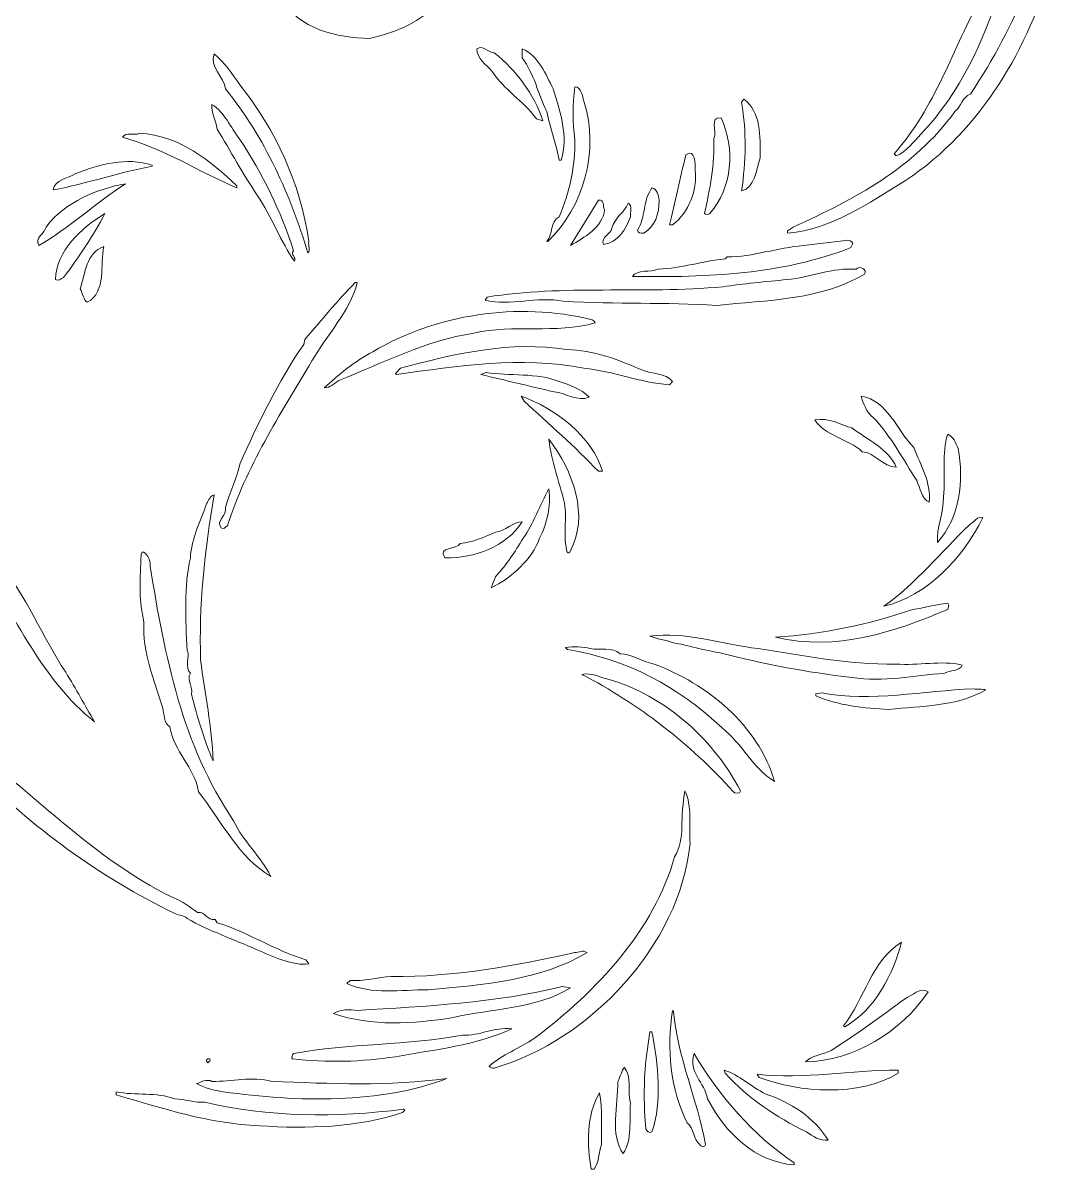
# Model space of a CAD drawing. Header units: centimetres. Extents: x -4.2 to 9.2, y -13.7 to 13.3.
# Drawn here: x 0.63 to 9.07, y -12.98 to -3.68 of the extents above; entities that cross this region are included whole.
import ezdxf

# ---------------------------------------------------------------- set-up
doc = ezdxf.new("R2010")
doc.units = ezdxf.units.CM
doc.header["$MEASUREMENT"] = 0
doc.layers.add('layer 1', color=7, linetype='Continuous')

msp = doc.modelspace()

# ---------------------------------------------------------------- linework, layer by layer
at = {"layer": 'layer 1', "color": 22, "lineweight": 9}
for points, knots in [([(2.32865, 1.30128), (2.18646, 0.92489), (2.18646, 0.49834), (2.27008, 0.10521), (2.27008, 0.10521), (2.32865, -0.10389), (2.41229, -0.29627), (2.54611, -0.47194), (2.54611, -0.47194), (2.82214, -0.80651), (3.29053, -0.98215), (3.70875, -0.83159), (3.70875, -0.83159), (3.75895, -0.78977), (3.81749, -0.77305), (3.8426, -0.71449), (3.8426, -0.71449), (3.80077, -0.63921), (3.75895, -0.5723), (3.75895, -0.48028), (3.75895, -0.48028), (3.75895, -0.37155), (3.80912, -0.27119), (3.90114, -0.20428), (3.90114, -0.20428), (4.00987, -0.11226), (4.1186, -0.22936), (4.21899, -0.27119), (4.21899, -0.27119), (4.21899, -0.27119), (4.495, -0.32138), (4.495, -0.32138), (4.495, -0.32138), (4.59539, -0.44683), (4.62884, -0.60576), (4.62884, -0.75631), (4.62884, -0.75631), (4.58702, -1.01561), (4.36955, -1.23307), (4.12697, -1.32509), (4.12697, -1.32509), (3.92622, -1.32509), (3.75058, -1.28327), (3.57493, -1.22473), (3.57493, -1.22473), (3.45783, -1.20799), (3.34073, -1.13271), (3.22362, -1.13271), (3.22362, -1.13271), (3.49966, -1.33346), (3.86768, -1.37529), (4.17717, -1.54256), (4.17717, -1.54256), (4.35281, -1.65966), (4.54519, -1.78513), (4.6623, -1.96078), (4.6623, -1.96078), (4.73757, -2.01934), (4.7794, -2.12808), (4.82957, -2.2117), (4.82957, -2.2117), (4.83794, -2.28698), (4.92996, -2.35391), (4.9383, -2.43754), (4.9383, -2.43754), (4.97178, -2.57975), (5.04706, -2.69685), (5.08886, -2.83067), (5.08886, -2.83067), (4.9383, -2.89758), (4.7794, -2.78885), (4.62884, -2.76376), (4.62884, -2.76376), (4.51174, -2.72194), (4.4448, -2.62155), (4.35281, -2.55464), (4.35281, -2.55464), (4.29427, -2.6132), (4.34444, -2.69685), (4.31936, -2.77213), (4.31936, -2.77213), (4.32772, -3.14853), (4.10189, -3.51655), (3.76729, -3.6922), (3.76729, -3.6922), (3.66693, -3.74239), (3.5582, -3.77584), (3.44946, -3.80093), (3.44946, -3.80093), (3.1818, -3.79256), (2.87231, -3.73402), (2.73013, -3.46636), (2.73013, -3.46636), (2.62976, -3.3158), (2.67159, -3.09833), (2.75521, -2.94777), (2.75521, -2.94777), (2.82214, -2.83067), (2.96433, -2.74702), (3.09815, -2.75539), (3.09815, -2.75539), (3.29053, -2.73031), (3.35744, -3.00631), (3.54983, -2.89758), (3.54983, -2.89758), (3.6251, -2.8223), (3.70038, -2.76376), (3.75058, -2.66337), (3.75058, -2.66337), (3.8426, -2.27863), (3.61676, -1.96078), (3.34073, -1.72657), (3.34073, -1.72657), (2.92251, -1.37529), (2.37047, -1.16616), (2.08607, -0.66432), (2.08607, -0.66432), (1.97734, -0.47194), (1.877, -0.27119), (1.83517, -0.05372), (1.83517, -0.05372), (1.81843, -0.02861), (1.78498, -0.01189), (1.75152, -0.02861), (1.75152, -0.02861), (1.69298, -0.15408), (1.55914, -0.22099), (1.45041, -0.31301), (1.45041, -0.31301), (1.35839, -0.19591), (1.36676, -0.02026), (1.36676, 0.13866), (1.36676, 0.13866), (1.3835, 0.52343), (1.45041, 0.90817), (1.74315, 1.18418), (1.74315, 1.18418), (1.90208, 1.19255), (2.08607, 1.15072), (2.23663, 1.24274), (2.23663, 1.24274), (2.26171, 1.2762), (2.29519, 1.29291), (2.32865, 1.30128)], [0, 0, 0, 0, 0.0277778, 0.0277778, 0.0277778, 0.0277778, 0.0555556, 0.0555556, 0.0555556, 0.0555556, 0.0833333, 0.0833333, 0.0833333, 0.0833333, 0.1111111, 0.1111111, 0.1111111, 0.1111111, 0.1388889, 0.1388889, 0.1388889, 0.1388889, 0.1666667, 0.1666667, 0.1666667, 0.1666667, 0.1944444, 0.1944444, 0.1944444, 0.1944444, 0.2222222, 0.2222222, 0.2222222, 0.2222222, 0.25, 0.25, 0.25, 0.25, 0.2777778, 0.2777778, 0.2777778, 0.2777778, 0.3055556, 0.3055556, 0.3055556, 0.3055556, 0.3333333, 0.3333333, 0.3333333, 0.3333333, 0.3611111, 0.3611111, 0.3611111, 0.3611111, 0.3888889, 0.3888889, 0.3888889, 0.3888889, 0.4166667, 0.4166667, 0.4166667, 0.4166667, 0.4444444, 0.4444444, 0.4444444, 0.4444444, 0.4722222, 0.4722222, 0.4722222, 0.4722222, 0.5, 0.5, 0.5, 0.5, 0.5277778, 0.5277778, 0.5277778, 0.5277778, 0.5555556, 0.5555556, 0.5555556, 0.5555556, 0.5833333, 0.5833333, 0.5833333, 0.5833333, 0.6111111, 0.6111111, 0.6111111, 0.6111111, 0.6388889, 0.6388889, 0.6388889, 0.6388889, 0.6666667, 0.6666667, 0.6666667, 0.6666667, 0.6944444, 0.6944444, 0.6944444, 0.6944444, 0.7222222, 0.7222222, 0.7222222, 0.7222222, 0.75, 0.75, 0.75, 0.75, 0.7777778, 0.7777778, 0.7777778, 0.7777778, 0.8055556, 0.8055556, 0.8055556, 0.8055556, 0.8333333, 0.8333333, 0.8333333, 0.8333333, 0.8611111, 0.8611111, 0.8611111, 0.8611111, 0.8888889, 0.8888889, 0.8888889, 0.8888889, 0.9166667, 0.9166667, 0.9166667, 0.9166667, 0.9444444, 0.9444444, 0.9444444, 0.9444444, 0.9722222, 0.9722222, 0.9722222, 0.9722222, 1, 1, 1, 1]), ([(8.99502, -3.1987), (8.79427, -3.87621), (8.42625, -4.537), (7.7989, -4.9552), (7.7989, -4.9552), (7.49779, -5.13924), (7.19667, -5.34833), (6.84539, -5.38179), (6.84539, -5.38179), (6.82865, -5.3567), (6.87047, -5.34833), (6.88721, -5.33159), (6.88721, -5.33159), (7.38906, -5.10578), (7.86584, -4.85483), (8.20041, -4.39479), (8.20041, -4.39479), (8.25058, -4.35299), (8.25895, -4.27771), (8.32586, -4.2526), (8.32586, -4.2526), (8.51824, -3.96823), (8.66043, -3.68383), (8.79427, -3.38271), (8.79427, -3.38271), (8.85281, -3.25726), (8.91974, -3.12342), (9.02011, -3.02305), (9.02011, -3.02305), (9.0703, -3.06488), (9.01174, -3.14016), (8.99502, -3.1987)], [0, 0, 0, 0, 0.125, 0.125, 0.125, 0.125, 0.25, 0.25, 0.25, 0.25, 0.375, 0.375, 0.375, 0.375, 0.5, 0.5, 0.5, 0.5, 0.625, 0.625, 0.625, 0.625, 0.75, 0.75, 0.75, 0.75, 0.875, 0.875, 0.875, 0.875, 1, 1, 1, 1]), ([(8.56843, -3.40782), (8.42625, -3.82604), (8.25058, -4.23589), (7.92438, -4.5788), (7.92438, -4.5788), (7.86584, -4.63737), (7.80727, -4.72102), (7.72363, -4.75447), (7.72363, -4.75447), (7.72363, -4.75447), (7.70691, -4.73773), (7.70691, -4.73773), (7.70691, -4.73773), (8.04148, -4.36134), (8.18367, -3.88458), (8.41788, -3.45799), (8.41788, -3.45799), (8.46807, -3.42453), (8.49316, -3.32417), (8.56843, -3.32417), (8.56843, -3.32417), (8.56843, -3.32417), (8.56843, -3.40782), (8.56843, -3.40782)], [0, 0, 0, 0, 0.1666667, 0.1666667, 0.1666667, 0.1666667, 0.3333333, 0.3333333, 0.3333333, 0.3333333, 0.5, 0.5, 0.5, 0.5, 0.6666667, 0.6666667, 0.6666667, 0.6666667, 0.8333333, 0.8333333, 0.8333333, 0.8333333, 1, 1, 1, 1]), ([(4.85468, -4.47007), (4.85468, -4.47007), (4.80448, -4.45335), (4.80448, -4.45335), (4.80448, -4.45335), (4.69575, -4.3028), (4.53682, -4.21915), (4.4448, -4.06859), (4.4448, -4.06859), (4.39463, -4.01005), (4.31936, -3.96823), (4.31936, -3.88458), (4.31936, -3.88458), (4.36955, -3.85112), (4.41135, -3.91803), (4.46154, -3.91803), (4.46154, -3.91803), (4.63719, -4.06022), (4.78774, -4.2526), (4.85468, -4.47007)], [0, 0, 0, 0, 0.2, 0.2, 0.2, 0.2, 0.4, 0.4, 0.4, 0.4, 0.6, 0.6, 0.6, 0.6, 0.8, 0.8, 0.8, 0.8, 1, 1, 1, 1]), ([(4.9383, -4.21078), (4.99687, -4.39479), (5.06378, -4.59554), (5.00524, -4.78793), (5.00524, -4.78793), (5.00524, -4.78793), (4.9885, -4.78793), (4.9885, -4.78793), (4.9885, -4.78793), (4.96341, -4.65411), (4.91322, -4.52863), (4.88813, -4.39479), (4.88813, -4.39479), (4.81285, -4.24423), (4.78774, -4.09368), (4.68738, -3.95986), (4.68738, -3.95986), (4.68738, -3.95986), (4.68738, -3.88458), (4.68738, -3.88458), (4.68738, -3.88458), (4.8212, -3.94312), (4.87976, -4.09368), (4.9383, -4.21078)], [0, 0, 0, 0, 0.1666667, 0.1666667, 0.1666667, 0.1666667, 0.3333333, 0.3333333, 0.3333333, 0.3333333, 0.5, 0.5, 0.5, 0.5, 0.6666667, 0.6666667, 0.6666667, 0.6666667, 0.8333333, 0.8333333, 0.8333333, 0.8333333, 1, 1, 1, 1]), ([(2.39556, -4.17732), (2.6883, -4.54535), (2.88905, -4.98031), (2.95596, -5.4487), (2.95596, -5.4487), (2.94759, -5.48218), (2.9727, -5.52398), (2.94759, -5.54072), (2.94759, -5.54072), (2.80541, -5.0723), (2.60465, -4.61228), (2.27845, -4.21078), (2.27845, -4.21078), (2.27008, -4.11041), (2.14463, -4.03514), (2.18646, -3.9264), (2.18646, -3.9264), (2.27008, -3.99331), (2.33702, -4.09368), (2.39556, -4.17732)], [0, 0, 0, 0, 0.2, 0.2, 0.2, 0.2, 0.4, 0.4, 0.4, 0.4, 0.6, 0.6, 0.6, 0.6, 0.8, 0.8, 0.8, 0.8, 1, 1, 1, 1]), ([(5.18925, -4.31117), (5.3147, -4.71265), (5.18925, -5.16432), (4.89648, -5.4487), (4.89648, -5.4487), (4.89648, -5.4487), (4.88813, -5.4487), (4.88813, -5.4487), (4.88813, -5.4487), (4.9383, -5.39016), (4.91322, -5.28979), (4.9885, -5.24797), (4.9885, -5.24797), (5.07215, -5.05559), (5.12234, -4.82975), (5.11397, -4.62063), (5.11397, -4.62063), (5.09723, -4.48681), (5.09723, -4.33625), (5.11397, -4.19406), (5.11397, -4.19406), (5.17251, -4.19406), (5.17251, -4.26934), (5.18925, -4.31117)], [0, 0, 0, 0, 0.1666667, 0.1666667, 0.1666667, 0.1666667, 0.3333333, 0.3333333, 0.3333333, 0.3333333, 0.5, 0.5, 0.5, 0.5, 0.6666667, 0.6666667, 0.6666667, 0.6666667, 0.8333333, 0.8333333, 0.8333333, 0.8333333, 1, 1, 1, 1]), ([(2.39556, -4.62063), (2.57957, -4.90503), (2.73013, -5.19778), (2.83049, -5.52398), (2.83049, -5.52398), (2.80541, -5.55743), (2.8556, -5.57417), (2.83886, -5.60762), (2.83886, -5.60762), (2.73013, -5.45707), (2.65485, -5.24797), (2.53774, -5.0723), (2.53774, -5.0723), (2.42064, -4.90503), (2.32028, -4.71265), (2.21154, -4.537), (2.21154, -4.537), (2.20317, -4.47007), (2.16135, -4.40316), (2.16972, -4.33625), (2.16972, -4.33625), (2.27008, -4.40316), (2.32028, -4.52026), (2.39556, -4.62063)], [0, 0, 0, 0, 0.1666667, 0.1666667, 0.1666667, 0.1666667, 0.3333333, 0.3333333, 0.3333333, 0.3333333, 0.5, 0.5, 0.5, 0.5, 0.6666667, 0.6666667, 0.6666667, 0.6666667, 0.8333333, 0.8333333, 0.8333333, 0.8333333, 1, 1, 1, 1]), ([(6.61955, -4.77119), (6.58609, -4.8632), (6.57773, -5.01376), (6.46899, -5.03885), (6.46899, -5.03885), (6.50245, -4.79629), (6.51082, -4.57046), (6.46899, -4.31951), (6.46899, -4.31951), (6.46899, -4.31951), (6.48571, -4.29443), (6.48571, -4.29443), (6.48571, -4.29443), (6.62792, -4.39479), (6.61955, -4.59554), (6.61955, -4.77119)], [0, 0, 0, 0, 0.25, 0.25, 0.25, 0.25, 0.5, 0.5, 0.5, 0.5, 0.75, 0.75, 0.75, 0.75, 1, 1, 1, 1]), ([(6.30169, -4.44499), (6.4188, -4.69591), (6.39371, -5.01376), (6.2097, -5.22286), (6.2097, -5.22286), (6.20133, -5.23123), (6.17625, -5.23123), (6.16788, -5.22286), (6.16788, -5.22286), (6.2097, -5.0305), (6.25152, -4.82138), (6.24315, -4.61228), (6.24315, -4.61228), (6.27661, -4.55372), (6.20133, -4.43662), (6.30169, -4.44499)], [0, 0, 0, 0, 0.25, 0.25, 0.25, 0.25, 0.5, 0.5, 0.5, 0.5, 0.75, 0.75, 0.75, 0.75, 1, 1, 1, 1]), ([(2.37047, -4.99702), (2.37047, -4.99702), (2.37047, -5.01376), (2.37047, -5.01376), (2.37047, -5.01376), (2.06935, -4.88829), (1.76826, -4.68756), (1.44204, -4.60391), (1.44204, -4.60391), (1.47549, -4.55372), (1.53406, -4.59554), (1.58423, -4.57046), (1.58423, -4.57046), (1.90208, -4.58717), (2.16135, -4.79629), (2.37047, -4.99702)], [0, 0, 0, 0, 0.25, 0.25, 0.25, 0.25, 0.5, 0.5, 0.5, 0.5, 0.75, 0.75, 0.75, 0.75, 1, 1, 1, 1]), ([(6.0926, -4.87157), (6.10931, -5.0305), (6.0424, -5.21451), (5.90858, -5.31488), (5.90858, -5.31488), (5.90858, -5.31488), (5.88348, -5.31488), (5.88348, -5.31488), (5.88348, -5.31488), (5.9253, -5.13924), (5.96712, -4.93848), (6.01732, -4.7461), (6.01732, -4.7461), (6.0926, -4.68756), (6.0926, -4.82975), (6.0926, -4.87157)], [0, 0, 0, 0, 0.25, 0.25, 0.25, 0.25, 0.5, 0.5, 0.5, 0.5, 0.75, 0.75, 0.75, 0.75, 1, 1, 1, 1]), ([(1.68461, -4.83812), (1.41695, -4.88829), (1.14929, -4.98031), (0.88163, -5.0305), (0.88163, -5.0305), (0.89, -4.94685), (0.99873, -4.93848), (1.06564, -4.89666), (1.06564, -4.89666), (1.25802, -4.82138), (1.47549, -4.76284), (1.68461, -4.82975), (1.68461, -4.82975), (1.68461, -4.82975), (1.68461, -4.83812), (1.68461, -4.83812)], [0, 0, 0, 0, 0.25, 0.25, 0.25, 0.25, 0.5, 0.5, 0.5, 0.5, 0.75, 0.75, 0.75, 0.75, 1, 1, 1, 1]), ([(1.46715, -4.98031), (1.22457, -5.13924), (1.0071, -5.33996), (0.76453, -5.48218), (0.76453, -5.48218), (0.7227, -5.42361), (0.81472, -5.38179), (0.82309, -5.33159), (0.82309, -5.33159), (0.98199, -5.1225), (1.24131, -5.02213), (1.46715, -4.98031)], [0, 0, 0, 0, 0.3333333, 0.3333333, 0.3333333, 0.3333333, 0.6666667, 0.6666667, 0.6666667, 0.6666667, 1, 1, 1, 1]), ([(5.79985, -5.11413), (5.79985, -5.22286), (5.76637, -5.33159), (5.67438, -5.38179), (5.67438, -5.38179), (5.64927, -5.38179), (5.62418, -5.38179), (5.62418, -5.3567), (5.62418, -5.3567), (5.69109, -5.25634), (5.66601, -5.11413), (5.74129, -5.01376), (5.74129, -5.01376), (5.78311, -5.02213), (5.79148, -5.0723), (5.79985, -5.11413)], [0, 0, 0, 0, 0.25, 0.25, 0.25, 0.25, 0.5, 0.5, 0.5, 0.5, 0.75, 0.75, 0.75, 0.75, 1, 1, 1, 1]), ([(5.35652, -5.18941), (5.33981, -5.33996), (5.18925, -5.41524), (5.08051, -5.48218), (5.08051, -5.48218), (5.08051, -5.48218), (5.30635, -5.11413), (5.30635, -5.11413), (5.30635, -5.11413), (5.35652, -5.10578), (5.33981, -5.16432), (5.35652, -5.18941)], [0, 0, 0, 0, 0.3333333, 0.3333333, 0.3333333, 0.3333333, 0.6666667, 0.6666667, 0.6666667, 0.6666667, 1, 1, 1, 1]), ([(5.56564, -5.24797), (5.53219, -5.34833), (5.46526, -5.45707), (5.34818, -5.47381), (5.34818, -5.47381), (5.32307, -5.4069), (5.40672, -5.39853), (5.41509, -5.33996), (5.41509, -5.33996), (5.44017, -5.25634), (5.51545, -5.21451), (5.5489, -5.13924), (5.5489, -5.13924), (5.58236, -5.15595), (5.56564, -5.21451), (5.56564, -5.24797)], [0, 0, 0, 0, 0.25, 0.25, 0.25, 0.25, 0.5, 0.5, 0.5, 0.5, 0.75, 0.75, 0.75, 0.75, 1, 1, 1, 1]), ([(1.29985, -5.22286), (1.20783, -5.39853), (1.09075, -5.57417), (0.96528, -5.74147), (0.96528, -5.74147), (0.94019, -5.74981), (0.92345, -5.77492), (0.89837, -5.75818), (0.89837, -5.75818), (0.90671, -5.52398), (1.10747, -5.33996), (1.29985, -5.22286)], [0, 0, 0, 0, 0.3333333, 0.3333333, 0.3333333, 0.3333333, 0.6666667, 0.6666667, 0.6666667, 0.6666667, 1, 1, 1, 1]), ([(7.37234, -5.46544), (7.37234, -5.46544), (7.3556, -5.49889), (7.3556, -5.49889), (7.3556, -5.49889), (6.80356, -5.71636), (6.19296, -5.74147), (5.58236, -5.7331), (5.58236, -5.7331), (5.62418, -5.67453), (5.72457, -5.69964), (5.79148, -5.67453), (5.79148, -5.67453), (5.98386, -5.66619), (6.15114, -5.60762), (6.33515, -5.59091), (6.33515, -5.59091), (6.33515, -5.59091), (6.35189, -5.57417), (6.35189, -5.57417), (6.35189, -5.57417), (6.56099, -5.57417), (6.76174, -5.49889), (6.97084, -5.48218), (6.97084, -5.48218), (6.97084, -5.48218), (7.31378, -5.44035), (7.31378, -5.44035), (7.31378, -5.44035), (7.33888, -5.43198), (7.36397, -5.4487), (7.37234, -5.46544)], [0, 0, 0, 0, 0.125, 0.125, 0.125, 0.125, 0.25, 0.25, 0.25, 0.25, 0.375, 0.375, 0.375, 0.375, 0.5, 0.5, 0.5, 0.5, 0.625, 0.625, 0.625, 0.625, 0.75, 0.75, 0.75, 0.75, 0.875, 0.875, 0.875, 0.875, 1, 1, 1, 1]), ([(1.29148, -5.49052), (1.25802, -5.63273), (1.31659, -5.85857), (1.15766, -5.9422), (1.15766, -5.9422), (1.12421, -5.92548), (1.12421, -5.86692), (1.0991, -5.83346), (1.0991, -5.83346), (1.14092, -5.70799), (1.14929, -5.54072), (1.29148, -5.49052)], [0, 0, 0, 0, 0.3333333, 0.3333333, 0.3333333, 0.3333333, 0.6666667, 0.6666667, 0.6666667, 0.6666667, 1, 1, 1, 1]), ([(7.46433, -5.71636), (7.10468, -5.92548), (6.67809, -5.92548), (6.26824, -5.9673), (6.26824, -5.9673), (5.84165, -5.9422), (5.46526, -5.95893), (5.02195, -5.93383), (5.02195, -5.93383), (4.80448, -5.89203), (4.59539, -5.97565), (4.38626, -5.92548), (4.38626, -5.92548), (4.38626, -5.92548), (4.403, -5.90037), (4.403, -5.90037), (4.403, -5.90037), (5.02195, -5.80001), (5.65764, -5.87529), (6.31843, -5.81675), (6.31843, -5.81675), (6.47734, -5.79164), (6.66972, -5.77492), (6.83702, -5.75818), (6.83702, -5.75818), (7.02103, -5.74147), (7.21341, -5.65782), (7.39742, -5.67453), (7.39742, -5.67453), (7.42251, -5.64108), (7.49779, -5.67453), (7.46433, -5.71636)], [0, 0, 0, 0, 0.125, 0.125, 0.125, 0.125, 0.25, 0.25, 0.25, 0.25, 0.375, 0.375, 0.375, 0.375, 0.5, 0.5, 0.5, 0.5, 0.625, 0.625, 0.625, 0.625, 0.75, 0.75, 0.75, 0.75, 0.875, 0.875, 0.875, 0.875, 1, 1, 1, 1]), ([(3.3491, -5.78329), (3.29053, -6.01747), (3.09815, -6.20986), (2.98105, -6.41898), (2.98105, -6.41898), (2.72176, -6.85391), (2.44575, -7.2805), (2.29519, -7.75726), (2.29519, -7.75726), (2.27845, -7.76563), (2.26171, -7.79072), (2.245, -7.774), (2.245, -7.774), (2.1948, -7.71544), (2.29519, -7.67361), (2.27845, -7.6067), (2.27845, -7.6067), (2.31191, -7.4896), (2.37047, -7.38087), (2.39556, -7.25539), (2.39556, -7.25539), (2.54611, -6.92082), (2.70504, -6.58625), (2.91414, -6.28514), (2.91414, -6.28514), (2.91414, -6.28514), (2.92251, -6.24331), (2.92251, -6.24331), (2.92251, -6.24331), (3.0647, -6.08438), (3.1818, -5.93383), (3.33236, -5.78329), (3.33236, -5.78329), (3.33236, -5.78329), (3.3491, -5.78329), (3.3491, -5.78329)], [0, 0, 0, 0, 0.1111111, 0.1111111, 0.1111111, 0.1111111, 0.2222222, 0.2222222, 0.2222222, 0.2222222, 0.3333333, 0.3333333, 0.3333333, 0.3333333, 0.4444444, 0.4444444, 0.4444444, 0.4444444, 0.5555556, 0.5555556, 0.5555556, 0.5555556, 0.6666667, 0.6666667, 0.6666667, 0.6666667, 0.7777778, 0.7777778, 0.7777778, 0.7777778, 0.8888889, 0.8888889, 0.8888889, 0.8888889, 1, 1, 1, 1]), ([(5.28124, -6.10949), (4.95504, -6.20149), (4.62047, -6.11786), (4.29427, -6.19314), (4.29427, -6.19314), (3.90114, -6.25168), (3.5582, -6.43569), (3.19854, -6.57788), (3.19854, -6.57788), (3.15672, -6.60299), (3.13161, -6.63645), (3.08144, -6.63645), (3.08144, -6.63645), (3.19017, -6.53606), (3.33236, -6.41898), (3.47455, -6.3437), (3.47455, -6.3437), (3.98478, -6.04258), (4.64556, -5.93383), (5.25616, -6.08438), (5.25616, -6.08438), (5.26453, -6.09275), (5.28124, -6.10112), (5.28124, -6.10949)], [0, 0, 0, 0, 0.1666667, 0.1666667, 0.1666667, 0.1666667, 0.3333333, 0.3333333, 0.3333333, 0.3333333, 0.5, 0.5, 0.5, 0.5, 0.6666667, 0.6666667, 0.6666667, 0.6666667, 0.8333333, 0.8333333, 0.8333333, 0.8333333, 1, 1, 1, 1]), ([(5.66601, -6.49426), (5.74129, -6.52771), (5.85002, -6.51097), (5.90858, -6.58625), (5.90858, -6.58625), (5.90858, -6.58625), (5.88348, -6.61136), (5.88348, -6.61136), (5.88348, -6.61136), (5.64092, -6.59462), (5.4318, -6.5026), (5.18925, -6.47752), (5.18925, -6.47752), (4.67067, -6.37715), (4.1688, -6.46078), (3.66693, -6.52771), (3.66693, -6.52771), (3.66693, -6.52771), (3.65856, -6.51934), (3.65856, -6.51934), (3.65856, -6.51934), (3.65856, -6.51934), (3.70038, -6.47752), (3.70038, -6.47752), (3.70038, -6.47752), (4.13534, -6.36041), (4.59539, -6.25168), (5.04706, -6.32696), (5.04706, -6.32696), (5.26453, -6.32696), (5.47363, -6.41061), (5.66601, -6.49426)], [0, 0, 0, 0, 0.125, 0.125, 0.125, 0.125, 0.25, 0.25, 0.25, 0.25, 0.375, 0.375, 0.375, 0.375, 0.5, 0.5, 0.5, 0.5, 0.625, 0.625, 0.625, 0.625, 0.75, 0.75, 0.75, 0.75, 0.875, 0.875, 0.875, 0.875, 1, 1, 1, 1]), ([(4.9885, -6.58625), (5.07215, -6.61136), (5.16414, -6.64482), (5.23107, -6.71172), (5.23107, -6.71172), (5.13905, -6.75355), (5.04706, -6.67827), (4.94667, -6.6699), (4.94667, -6.6699), (4.73757, -6.61971), (4.55356, -6.57788), (4.35281, -6.52771), (4.35281, -6.52771), (4.35281, -6.52771), (4.39463, -6.51097), (4.39463, -6.51097), (4.39463, -6.51097), (4.57865, -6.54443), (4.81285, -6.51097), (4.9885, -6.58625)], [0, 0, 0, 0, 0.2, 0.2, 0.2, 0.2, 0.4, 0.4, 0.4, 0.4, 0.6, 0.6, 0.6, 0.6, 0.8, 0.8, 0.8, 0.8, 1, 1, 1, 1]), ([(5.33981, -7.31396), (5.33981, -7.31396), (5.30635, -7.31396), (5.30635, -7.31396), (5.30635, -7.31396), (5.11397, -7.1132), (4.90485, -6.92919), (4.70412, -6.74518), (4.70412, -6.74518), (4.70412, -6.74518), (4.67901, -6.70336), (4.67901, -6.70336), (4.67901, -6.70336), (4.95504, -6.80372), (5.25616, -7.02956), (5.33981, -7.31396)], [0, 0, 0, 0, 0.25, 0.25, 0.25, 0.25, 0.5, 0.5, 0.5, 0.5, 0.75, 0.75, 0.75, 0.75, 1, 1, 1, 1]), ([(7.86584, -7.12157), (7.92438, -7.26376), (8.00803, -7.40595), (7.99129, -7.56488), (7.99129, -7.56488), (7.93275, -7.53979), (7.91601, -7.44778), (7.89092, -7.38924), (7.89092, -7.38924), (7.78219, -7.22194), (7.68183, -7.02956), (7.53961, -6.879), (7.53961, -6.879), (7.48107, -6.83717), (7.45596, -6.76192), (7.43925, -6.70336), (7.43925, -6.70336), (7.65672, -6.74518), (7.72363, -6.97102), (7.86584, -7.12157)], [0, 0, 0, 0, 0.2, 0.2, 0.2, 0.2, 0.4, 0.4, 0.4, 0.4, 0.6, 0.6, 0.6, 0.6, 0.8, 0.8, 0.8, 0.8, 1, 1, 1, 1]), ([(7.36397, -6.96265), (7.48944, -7.05467), (7.66509, -7.13829), (7.72363, -7.2805), (7.72363, -7.2805), (7.61489, -7.2805), (7.55635, -7.1634), (7.44762, -7.15503), (7.44762, -7.15503), (7.33052, -7.0463), (7.1465, -7.02956), (7.06285, -6.89574), (7.06285, -6.89574), (7.17996, -6.879), (7.26361, -6.92919), (7.36397, -6.96265)], [0, 0, 0, 0, 0.25, 0.25, 0.25, 0.25, 0.5, 0.5, 0.5, 0.5, 0.75, 0.75, 0.75, 0.75, 1, 1, 1, 1]), ([(5.07215, -7.97473), (5.07215, -7.97473), (5.05541, -7.97473), (5.05541, -7.97473), (5.05541, -7.97473), (5.01358, -7.84928), (5.05541, -7.69035), (5.03032, -7.57325), (5.03032, -7.57325), (4.9885, -7.38924), (4.92159, -7.23031), (4.90485, -7.05467), (4.90485, -7.05467), (5.09723, -7.30559), (5.23942, -7.67361), (5.07215, -7.97473)], [0, 0, 0, 0, 0.25, 0.25, 0.25, 0.25, 0.5, 0.5, 0.5, 0.5, 0.75, 0.75, 0.75, 0.75, 1, 1, 1, 1]), ([(8.22549, -7.12994), (8.27569, -7.38924), (8.24223, -7.69035), (8.05822, -7.89108), (8.05822, -7.89108), (8.04985, -7.78235), (8.10839, -7.64853), (8.10839, -7.52305), (8.10839, -7.52305), (8.12513, -7.33904), (8.09167, -7.17177), (8.14185, -7.01284), (8.14185, -7.01284), (8.18367, -7.02956), (8.20875, -7.07975), (8.22549, -7.12994)], [0, 0, 0, 0, 0.25, 0.25, 0.25, 0.25, 0.5, 0.5, 0.5, 0.5, 0.75, 0.75, 0.75, 0.75, 1, 1, 1, 1]), ([(2.18646, -7.50634), (2.11118, -7.94964), (2.06099, -8.41803), (2.0777, -8.84462), (2.0777, -8.84462), (2.11118, -9.12065), (2.16972, -9.38831), (2.17809, -9.66432), (2.17809, -9.66432), (2.10281, -9.48868), (2.05262, -9.31304), (2.00242, -9.12065), (2.00242, -9.12065), (2.01916, -9.06209), (1.96062, -9.01192), (1.99408, -8.95336), (1.99408, -8.95336), (1.94391, -8.90319), (1.99408, -8.81954), (1.96897, -8.76934), (1.96897, -8.76934), (1.95228, -8.51842), (1.94391, -8.24239), (1.99408, -8.01655), (1.99408, -8.01655), (2.00242, -7.85763), (2.0777, -7.71544), (2.12789, -7.57325), (2.12789, -7.57325), (2.14463, -7.54816), (2.15298, -7.51469), (2.18646, -7.50634)], [0, 0, 0, 0, 0.125, 0.125, 0.125, 0.125, 0.25, 0.25, 0.25, 0.25, 0.375, 0.375, 0.375, 0.375, 0.5, 0.5, 0.5, 0.5, 0.625, 0.625, 0.625, 0.625, 0.75, 0.75, 0.75, 0.75, 0.875, 0.875, 0.875, 0.875, 1, 1, 1, 1]), ([(4.82957, -7.85763), (4.77103, -8.02492), (4.59539, -8.18385), (4.43646, -8.25913), (4.43646, -8.25913), (4.4448, -8.23402), (4.46154, -8.1922), (4.47828, -8.15874), (4.47828, -8.15874), (4.56191, -8.07512), (4.62884, -7.96636), (4.69575, -7.85763), (4.69575, -7.85763), (4.7794, -7.74055), (4.82957, -7.58996), (4.90485, -7.45615), (4.90485, -7.45615), (4.92159, -7.59833), (4.88813, -7.74055), (4.82957, -7.85763)], [0, 0, 0, 0, 0.2, 0.2, 0.2, 0.2, 0.4, 0.4, 0.4, 0.4, 0.6, 0.6, 0.6, 0.6, 0.8, 0.8, 0.8, 0.8, 1, 1, 1, 1]), ([(8.42625, -7.69035), (8.25895, -8.02492), (7.97457, -8.32604), (7.62326, -8.40969), (7.62326, -8.40969), (7.88255, -8.22567), (8.09167, -7.96636), (8.31751, -7.74889), (8.31751, -7.74889), (8.35097, -7.73218), (8.38442, -7.67361), (8.42625, -7.69035)], [0, 0, 0, 0, 0.3333333, 0.3333333, 0.3333333, 0.3333333, 0.6666667, 0.6666667, 0.6666667, 0.6666667, 1, 1, 1, 1]), ([(0.43833, -8.05001), (0.66416, -8.32604), (0.78964, -8.65224), (0.98199, -8.94499), (0.98199, -8.94499), (1.06564, -9.07883), (1.14092, -9.22102), (1.2162, -9.34649), (1.2162, -9.34649), (0.78964, -9.01192), (0.57214, -8.48497), (0.28777, -8.05838), (0.28777, -8.05838), (0.25431, -7.96636), (0.14558, -7.88273), (0.12884, -7.774), (0.12884, -7.774), (0.27103, -7.8158), (0.32959, -7.94964), (0.43833, -8.05001)], [0, 0, 0, 0, 0.2, 0.2, 0.2, 0.2, 0.4, 0.4, 0.4, 0.4, 0.6, 0.6, 0.6, 0.6, 0.8, 0.8, 0.8, 0.8, 1, 1, 1, 1]), ([(4.68738, -7.72381), (4.55356, -7.9329), (4.30262, -8.01655), (4.06006, -8.01655), (4.06006, -8.01655), (4.0015, -7.91619), (4.15206, -7.95801), (4.18551, -7.89945), (4.18551, -7.89945), (4.2859, -7.89108), (4.37789, -7.84928), (4.46991, -7.80746), (4.46991, -7.80746), (4.55356, -7.79909), (4.6121, -7.72381), (4.68738, -7.72381)], [0, 0, 0, 0, 0.25, 0.25, 0.25, 0.25, 0.5, 0.5, 0.5, 0.5, 0.75, 0.75, 0.75, 0.75, 1, 1, 1, 1]), ([(1.66787, -8.08346), (1.78498, -8.81117), (1.92717, -9.53887), (2.34536, -10.14945), (2.34536, -10.14945), (2.42064, -10.31675), (2.56285, -10.43385), (2.64648, -10.60112), (2.64648, -10.60112), (2.38719, -10.45057), (2.245, -10.14945), (2.06099, -9.91527), (2.06099, -9.91527), (2.02753, -9.71452), (1.86026, -9.58904), (1.8268, -9.38831), (1.8268, -9.38831), (1.77661, -9.35486), (1.78498, -9.28793), (1.76826, -9.22939), (1.76826, -9.22939), (1.70133, -9.00355), (1.60097, -8.78608), (1.6177, -8.53514), (1.6177, -8.53514), (1.57588, -8.37623), (1.58423, -8.20894), (1.5926, -8.03329), (1.5926, -8.03329), (1.58423, -7.88273), (1.68461, -8.03329), (1.66787, -8.08346)], [0, 0, 0, 0, 0.125, 0.125, 0.125, 0.125, 0.25, 0.25, 0.25, 0.25, 0.375, 0.375, 0.375, 0.375, 0.5, 0.5, 0.5, 0.5, 0.625, 0.625, 0.625, 0.625, 0.75, 0.75, 0.75, 0.75, 0.875, 0.875, 0.875, 0.875, 1, 1, 1, 1]), ([(8.15021, -8.40132), (8.15021, -8.40132), (8.14185, -8.43477), (8.14185, -8.43477), (8.14185, -8.43477), (7.70691, -8.61878), (7.2385, -8.77771), (6.745, -8.66061), (6.745, -8.66061), (7.12139, -8.63552), (7.49779, -8.56025), (7.85747, -8.43477), (7.85747, -8.43477), (7.94946, -8.4264), (8.04148, -8.39295), (8.14185, -8.38458), (8.14185, -8.38458), (8.14185, -8.38458), (8.15021, -8.40132), (8.15021, -8.40132)], [0, 0, 0, 0, 0.2, 0.2, 0.2, 0.2, 0.4, 0.4, 0.4, 0.4, 0.6, 0.6, 0.6, 0.6, 0.8, 0.8, 0.8, 0.8, 1, 1, 1, 1]), ([(7.72363, -8.87808), (7.89929, -8.89482), (8.09167, -8.84462), (8.25895, -8.88645), (8.25895, -8.88645), (8.24223, -8.93664), (8.15858, -8.92827), (8.11676, -8.95336), (8.11676, -8.95336), (7.86584, -8.97009), (7.62326, -9.02863), (7.36397, -8.98681), (7.36397, -8.98681), (6.99594, -8.94499), (6.64463, -8.87808), (6.29332, -8.78608), (6.29332, -8.78608), (6.16788, -8.76934), (6.05077, -8.72752), (5.93367, -8.7108), (5.93367, -8.7108), (5.86676, -8.68569), (5.79148, -8.67735), (5.72457, -8.65224), (5.72457, -8.65224), (6.00895, -8.61042), (6.31006, -8.71915), (6.60281, -8.75263), (6.60281, -8.75263), (6.96249, -8.8028), (7.32215, -8.88645), (7.72363, -8.87808)], [0, 0, 0, 0, 0.125, 0.125, 0.125, 0.125, 0.25, 0.25, 0.25, 0.25, 0.375, 0.375, 0.375, 0.375, 0.5, 0.5, 0.5, 0.5, 0.625, 0.625, 0.625, 0.625, 0.75, 0.75, 0.75, 0.75, 0.875, 0.875, 0.875, 0.875, 1, 1, 1, 1]), ([(5.48199, -8.79443), (5.58236, -8.79443), (5.65764, -8.86136), (5.75803, -8.87808), (5.75803, -8.87808), (6.18459, -9.037), (6.60281, -9.37158), (6.73665, -9.83162), (6.73665, -9.83162), (6.56099, -9.72288), (6.47734, -9.5305), (6.31006, -9.39666), (6.31006, -9.39666), (5.95875, -9.06209), (5.53219, -8.83625), (5.05541, -8.76097), (5.05541, -8.76097), (5.05541, -8.76097), (5.03869, -8.74426), (5.03869, -8.74426), (5.03869, -8.74426), (5.1056, -8.73589), (5.18088, -8.73589), (5.23942, -8.75263), (5.23942, -8.75263), (5.32307, -8.76934), (5.41509, -8.73589), (5.48199, -8.79443)], [0, 0, 0, 0, 0.1428571, 0.1428571, 0.1428571, 0.1428571, 0.2857143, 0.2857143, 0.2857143, 0.2857143, 0.4285714, 0.4285714, 0.4285714, 0.4285714, 0.5714286, 0.5714286, 0.5714286, 0.5714286, 0.7142857, 0.7142857, 0.7142857, 0.7142857, 0.8571429, 0.8571429, 0.8571429, 0.8571429, 1, 1, 1, 1]), ([(6.46062, -9.9069), (6.46062, -9.94035), (6.41043, -9.92361), (6.40206, -9.91527), (6.40206, -9.91527), (6.0424, -9.51376), (5.63255, -9.2043), (5.17251, -8.96173), (5.17251, -8.96173), (5.21433, -8.95336), (5.28124, -8.96173), (5.33144, -8.98681), (5.33144, -8.98681), (5.8082, -9.10391), (6.22642, -9.46359), (6.46062, -9.9069)], [0, 0, 0, 0, 0.25, 0.25, 0.25, 0.25, 0.5, 0.5, 0.5, 0.5, 0.75, 0.75, 0.75, 0.75, 1, 1, 1, 1]), ([(8.45133, -9.0872), (8.22549, -9.22102), (7.92438, -9.22102), (7.66509, -9.2461), (7.66509, -9.2461), (7.46433, -9.23776), (7.24687, -9.21265), (7.07122, -9.13737), (7.07122, -9.13737), (7.07122, -9.13737), (7.07122, -9.12065), (7.07122, -9.12065), (7.07122, -9.12065), (7.07122, -9.12065), (7.12139, -9.11228), (7.12139, -9.11228), (7.12139, -9.11228), (7.51453, -9.18756), (7.94946, -9.09554), (8.35097, -9.07883), (8.35097, -9.07883), (8.38442, -9.0872), (8.42625, -9.07883), (8.45133, -9.0872)], [0, 0, 0, 0, 0.1666667, 0.1666667, 0.1666667, 0.1666667, 0.3333333, 0.3333333, 0.3333333, 0.3333333, 0.5, 0.5, 0.5, 0.5, 0.6666667, 0.6666667, 0.6666667, 0.6666667, 0.8333333, 0.8333333, 0.8333333, 0.8333333, 1, 1, 1, 1]), ([(1.86026, -10.77679), (1.92717, -10.80188), (1.99408, -10.85207), (2.05262, -10.89389), (2.05262, -10.89389), (2.11952, -10.88552), (2.12789, -10.9608), (2.1948, -10.95243), (2.1948, -10.95243), (2.1948, -10.95243), (2.21154, -10.97752), (2.21154, -10.97752), (2.21154, -10.97752), (2.46247, -11.0528), (2.67993, -11.20336), (2.93088, -11.27864), (2.93088, -11.27864), (2.93088, -11.27864), (2.95596, -11.31211), (2.95596, -11.31211), (2.95596, -11.31211), (2.82214, -11.32883), (2.67159, -11.25355), (2.52937, -11.19501), (2.52937, -11.19501), (2.34536, -11.11136), (2.14463, -11.04445), (1.96897, -10.94406), (1.96897, -10.94406), (1.95228, -10.91898), (1.90208, -10.91898), (1.86863, -10.90224), (1.86863, -10.90224), (1.25802, -10.60949), (0.71436, -10.20801), (0.22086, -9.71452), (0.22086, -9.71452), (0.12884, -9.63087), (0.02848, -9.52213), (-0.03009, -9.4134), (-0.03009, -9.4134), (-0.03009, -9.4134), (-0.02172, -9.38831), (-0.02172, -9.38831), (-0.02172, -9.38831), (0.62234, -9.80653), (1.15766, -10.44222), (1.86026, -10.77679)], [0, 0, 0, 0, 0.0833333, 0.0833333, 0.0833333, 0.0833333, 0.1666667, 0.1666667, 0.1666667, 0.1666667, 0.25, 0.25, 0.25, 0.25, 0.3333333, 0.3333333, 0.3333333, 0.3333333, 0.4166667, 0.4166667, 0.4166667, 0.4166667, 0.5, 0.5, 0.5, 0.5, 0.5833333, 0.5833333, 0.5833333, 0.5833333, 0.6666667, 0.6666667, 0.6666667, 0.6666667, 0.75, 0.75, 0.75, 0.75, 0.8333333, 0.8333333, 0.8333333, 0.8333333, 0.9166667, 0.9166667, 0.9166667, 0.9166667, 1, 1, 1, 1]), ([(6.05077, -10.33349), (5.96712, -11.16156), (5.23942, -11.93106), (4.46154, -12.1569), (4.46154, -12.1569), (4.4448, -12.1569), (4.42809, -12.1569), (4.41972, -12.14018), (4.41972, -12.14018), (4.52845, -12.04816), (4.6623, -11.99797), (4.78774, -11.91435), (4.78774, -11.91435), (5.29798, -11.52958), (5.75803, -11.03608), (5.9253, -10.44222), (5.9253, -10.44222), (5.96712, -10.37529), (5.98386, -10.28329), (5.98386, -10.19964), (5.98386, -10.19964), (5.98386, -10.116), (5.99221, -9.99889), (6.00895, -9.9069), (6.00895, -9.9069), (6.06749, -10.024), (6.0424, -10.19964), (6.05077, -10.33349)], [0, 0, 0, 0, 0.1428571, 0.1428571, 0.1428571, 0.1428571, 0.2857143, 0.2857143, 0.2857143, 0.2857143, 0.4285714, 0.4285714, 0.4285714, 0.4285714, 0.5714286, 0.5714286, 0.5714286, 0.5714286, 0.7142857, 0.7142857, 0.7142857, 0.7142857, 0.8571429, 0.8571429, 0.8571429, 0.8571429, 1, 1, 1, 1]), ([(7.76545, -11.13645), (7.69854, -11.39574), (7.55635, -11.68014), (7.30543, -11.82233), (7.30543, -11.82233), (7.30543, -11.82233), (7.29706, -11.81396), (7.29706, -11.81396), (7.29706, -11.81396), (7.46433, -11.59649), (7.5229, -11.287), (7.76545, -11.13645)], [0, 0, 0, 0, 0.3333333, 0.3333333, 0.3333333, 0.3333333, 0.6666667, 0.6666667, 0.6666667, 0.6666667, 1, 1, 1, 1]), ([(5.21433, -11.2201), (4.83794, -11.44593), (4.37789, -11.47939), (3.92622, -11.52121), (3.92622, -11.52121), (3.70038, -11.52121), (3.4662, -11.56304), (3.26545, -11.47102), (3.26545, -11.47102), (3.26545, -11.47102), (3.29053, -11.44593), (3.29053, -11.44593), (3.29053, -11.44593), (3.39927, -11.4543), (3.51637, -11.42085), (3.6251, -11.41248), (3.6251, -11.41248), (4.13534, -11.42085), (4.62047, -11.32883), (5.11397, -11.2201), (5.11397, -11.2201), (5.14742, -11.2201), (5.18088, -11.19501), (5.21433, -11.2201)], [0, 0, 0, 0, 0.1666667, 0.1666667, 0.1666667, 0.1666667, 0.3333333, 0.3333333, 0.3333333, 0.3333333, 0.5, 0.5, 0.5, 0.5, 0.6666667, 0.6666667, 0.6666667, 0.6666667, 0.8333333, 0.8333333, 0.8333333, 0.8333333, 1, 1, 1, 1]), ([(5.08051, -11.50447), (4.79611, -11.68014), (4.4448, -11.67177), (4.12697, -11.74705), (4.12697, -11.74705), (3.80912, -11.79724), (3.45783, -11.82233), (3.15672, -11.71359), (3.15672, -11.71359), (3.20689, -11.68014), (3.29053, -11.68014), (3.3491, -11.68851), (3.3491, -11.68851), (3.90951, -11.65503), (4.46154, -11.62995), (5.01358, -11.49613), (5.01358, -11.49613), (5.01358, -11.49613), (5.08051, -11.50447), (5.08051, -11.50447)], [0, 0, 0, 0, 0.2, 0.2, 0.2, 0.2, 0.4, 0.4, 0.4, 0.4, 0.6, 0.6, 0.6, 0.6, 0.8, 0.8, 0.8, 0.8, 1, 1, 1, 1]), ([(7.98292, -11.53795), (7.76545, -11.86415), (7.38071, -12.09836), (6.98758, -12.1067), (6.98758, -12.1067), (7.0294, -12.05653), (7.12976, -12.04816), (7.19667, -12.01471), (7.19667, -12.01471), (7.38906, -11.88924), (7.60652, -11.73868), (7.79056, -11.59649), (7.79056, -11.59649), (7.8491, -11.57141), (7.92438, -11.49613), (7.98292, -11.53795)], [0, 0, 0, 0, 0.25, 0.25, 0.25, 0.25, 0.5, 0.5, 0.5, 0.5, 0.75, 0.75, 0.75, 0.75, 1, 1, 1, 1]), ([(5.91693, -11.69685), (5.95038, -12.08162), (6.10931, -12.40782), (6.17625, -12.77587), (6.17625, -12.77587), (6.17625, -12.80095), (6.14277, -12.79258), (6.13442, -12.78422), (6.13442, -12.78422), (6.07586, -12.73405), (6.08423, -12.6504), (6.02566, -12.6002), (6.02566, -12.6002), (5.89184, -12.33254), (5.85839, -11.99797), (5.90858, -11.68851), (5.90858, -11.68851), (5.90858, -11.68851), (5.91693, -11.69685), (5.91693, -11.69685)], [0, 0, 0, 0, 0.2, 0.2, 0.2, 0.2, 0.4, 0.4, 0.4, 0.4, 0.6, 0.6, 0.6, 0.6, 0.8, 0.8, 0.8, 0.8, 1, 1, 1, 1]), ([(4.60373, -11.83907), (4.31099, -11.97289), (3.98478, -12.00634), (3.65856, -12.0649), (3.65856, -12.0649), (3.38255, -12.1067), (3.10652, -12.11507), (2.82214, -12.08162), (2.82214, -12.08162), (2.81378, -12.07325), (2.82214, -12.04816), (2.83049, -12.03979), (2.83049, -12.03979), (3.27382, -11.95615), (3.76729, -11.97289), (4.20225, -11.88924), (4.20225, -11.88924), (4.34444, -11.89761), (4.45317, -11.82233), (4.60373, -11.83907)], [0, 0, 0, 0, 0.2, 0.2, 0.2, 0.2, 0.4, 0.4, 0.4, 0.4, 0.6, 0.6, 0.6, 0.6, 0.8, 0.8, 0.8, 0.8, 1, 1, 1, 1]), ([(5.74129, -11.86415), (5.79148, -12.13181), (5.82494, -12.42456), (5.74129, -12.67548), (5.74129, -12.67548), (5.7162, -12.69222), (5.69946, -12.66714), (5.69109, -12.6504), (5.69109, -12.6504), (5.67438, -12.46638), (5.67438, -12.274), (5.69109, -12.09836), (5.69109, -12.09836), (5.69109, -12.09836), (5.72457, -11.86415), (5.72457, -11.86415), (5.72457, -11.86415), (5.72457, -11.86415), (5.74129, -11.86415), (5.74129, -11.86415)], [0, 0, 0, 0, 0.2, 0.2, 0.2, 0.2, 0.4, 0.4, 0.4, 0.4, 0.6, 0.6, 0.6, 0.6, 0.8, 0.8, 0.8, 0.8, 1, 1, 1, 1]), ([(2.15298, -12.08162), (2.16135, -12.09836), (2.14463, -12.09836), (2.13626, -12.11507), (2.13626, -12.11507), (2.11118, -12.09836), (2.12789, -12.07325), (2.15298, -12.08162)], [0, 0, 0, 0, 0.5, 0.5, 0.5, 0.5, 1, 1, 1, 1]), ([(6.89556, -12.92643), (6.89556, -12.92643), (6.89556, -12.94314), (6.89556, -12.94314), (6.89556, -12.94314), (6.57773, -12.91806), (6.33515, -12.68385), (6.19296, -12.40782), (6.19296, -12.40782), (6.16788, -12.274), (6.03403, -12.19035), (6.08423, -12.03979), (6.08423, -12.03979), (6.28498, -12.38274), (6.56099, -12.70059), (6.89556, -12.92643)], [0, 0, 0, 0, 0.25, 0.25, 0.25, 0.25, 0.5, 0.5, 0.5, 0.5, 0.75, 0.75, 0.75, 0.75, 1, 1, 1, 1]), ([(5.56564, -12.4413), (5.55727, -12.58349), (5.58236, -12.73405), (5.50708, -12.85115), (5.50708, -12.85115), (5.39835, -12.70059), (5.46526, -12.45801), (5.46526, -12.26563), (5.46526, -12.26563), (5.48199, -12.22381), (5.49873, -12.18198), (5.51545, -12.14853), (5.51545, -12.14853), (5.58236, -12.23218), (5.54053, -12.33254), (5.56564, -12.4413)], [0, 0, 0, 0, 0.25, 0.25, 0.25, 0.25, 0.5, 0.5, 0.5, 0.5, 0.75, 0.75, 0.75, 0.75, 1, 1, 1, 1]), ([(6.66137, -12.36602), (6.8621, -12.43293), (7.06285, -12.55838), (7.17159, -12.74241), (7.17159, -12.74241), (7.10468, -12.75076), (7.04611, -12.70894), (6.99594, -12.67548), (6.99594, -12.67548), (6.745, -12.55003), (6.52753, -12.40782), (6.33515, -12.19872), (6.33515, -12.19872), (6.33515, -12.19872), (6.32678, -12.17364), (6.32678, -12.17364), (6.32678, -12.17364), (6.45225, -12.21546), (6.54427, -12.30746), (6.66137, -12.36602)], [0, 0, 0, 0, 0.2, 0.2, 0.2, 0.2, 0.4, 0.4, 0.4, 0.4, 0.6, 0.6, 0.6, 0.6, 0.8, 0.8, 0.8, 0.8, 1, 1, 1, 1]), ([(7.74037, -12.19872), (7.41416, -12.3911), (6.94575, -12.35765), (6.61118, -12.23218), (6.61118, -12.23218), (6.61118, -12.23218), (6.59444, -12.20709), (6.59444, -12.20709), (6.59444, -12.20709), (6.97921, -12.24892), (7.3556, -12.17364), (7.74037, -12.17364), (7.74037, -12.17364), (7.74037, -12.17364), (7.74037, -12.19872), (7.74037, -12.19872)], [0, 0, 0, 0, 0.25, 0.25, 0.25, 0.25, 0.5, 0.5, 0.5, 0.5, 0.75, 0.75, 0.75, 0.75, 1, 1, 1, 1]), ([(4.07678, -12.24055), (3.54148, -12.44964), (2.86397, -12.43293), (2.26171, -12.34928), (2.26171, -12.34928), (2.18646, -12.34091), (2.11118, -12.31583), (2.04425, -12.28237), (2.04425, -12.28237), (2.0777, -12.274), (2.12789, -12.24055), (2.16972, -12.26563), (2.16972, -12.26563), (2.32865, -12.26563), (2.49592, -12.22381), (2.65485, -12.26563), (2.65485, -12.26563), (3.13161, -12.28237), (3.60839, -12.30746), (4.07678, -12.24055)], [0, 0, 0, 0, 0.2, 0.2, 0.2, 0.2, 0.4, 0.4, 0.4, 0.4, 0.6, 0.6, 0.6, 0.6, 0.8, 0.8, 0.8, 0.8, 1, 1, 1, 1]), ([(1.86863, -12.40782), (1.94391, -12.40782), (2.0359, -12.4413), (2.11118, -12.43293), (2.11118, -12.43293), (2.62139, -12.55838), (3.1818, -12.55838), (3.72549, -12.49147), (3.72549, -12.49147), (3.72549, -12.49147), (3.73384, -12.49984), (3.73384, -12.49984), (3.73384, -12.49984), (3.73384, -12.49984), (3.71712, -12.51658), (3.71712, -12.51658), (3.71712, -12.51658), (3.35744, -12.64203), (2.93925, -12.6504), (2.55448, -12.62531), (2.55448, -12.62531), (2.14463, -12.60857), (1.76826, -12.4831), (1.39187, -12.37437), (1.39187, -12.37437), (1.39187, -12.37437), (1.39187, -12.34928), (1.39187, -12.34928), (1.39187, -12.34928), (1.55077, -12.38274), (1.71807, -12.34928), (1.86863, -12.40782)], [0, 0, 0, 0, 0.125, 0.125, 0.125, 0.125, 0.25, 0.25, 0.25, 0.25, 0.375, 0.375, 0.375, 0.375, 0.5, 0.5, 0.5, 0.5, 0.625, 0.625, 0.625, 0.625, 0.75, 0.75, 0.75, 0.75, 0.875, 0.875, 0.875, 0.875, 1, 1, 1, 1]), ([(5.33144, -12.77587), (5.30635, -12.85115), (5.3147, -12.90969), (5.27287, -12.9766), (5.27287, -12.9766), (5.27287, -12.9766), (5.24779, -12.9766), (5.24779, -12.9766), (5.24779, -12.9766), (5.21433, -12.78422), (5.20596, -12.54166), (5.3147, -12.35765), (5.3147, -12.35765), (5.33981, -12.49147), (5.33144, -12.64203), (5.33144, -12.77587)], [0, 0, 0, 0, 0.25, 0.25, 0.25, 0.25, 0.5, 0.5, 0.5, 0.5, 0.75, 0.75, 0.75, 0.75, 1, 1, 1, 1])]:
    msp.add_open_spline(points, degree=3, knots=knots, dxfattribs=at)

doc.saveas('drawing.dxf')
